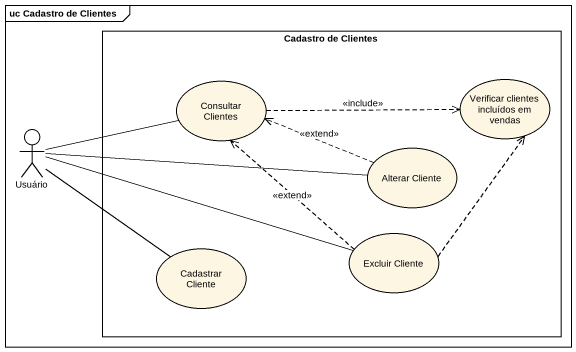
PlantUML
@startuml
mainframe uc Cadastro de Clientes
rectangle "Cadastro de Clientes" as Cadastro_de_Clientes {
  usecase "Consultar Clientes" as Consultar_Clientes
  usecase "Verificar clientes incluídos em vendas" as Verificar_clientes
  usecase "Alterar Cliente" as Alterar_Cliente
  usecase "Cadastrar Cliente" as Cadastrar_Cliente
  usecase "Excluir Cliente" as Excluir_Cliente
}
actor Usuário
Consultar_Clientes .right.> Verificar_clientes : <<include>>
Usuário -right- Consultar_Clientes
Usuário -right- Alterar_Cliente
Usuário -- Cadastrar_Cliente
Usuário -right- Excluir_Cliente
Alterar_Cliente .left.> Consultar_Clientes : <<extend>>
Excluir_Cliente .up.> Consultar_Clientes : <<extend>>
Excluir_Cliente .up.> Verificar_clientes
@enduml
